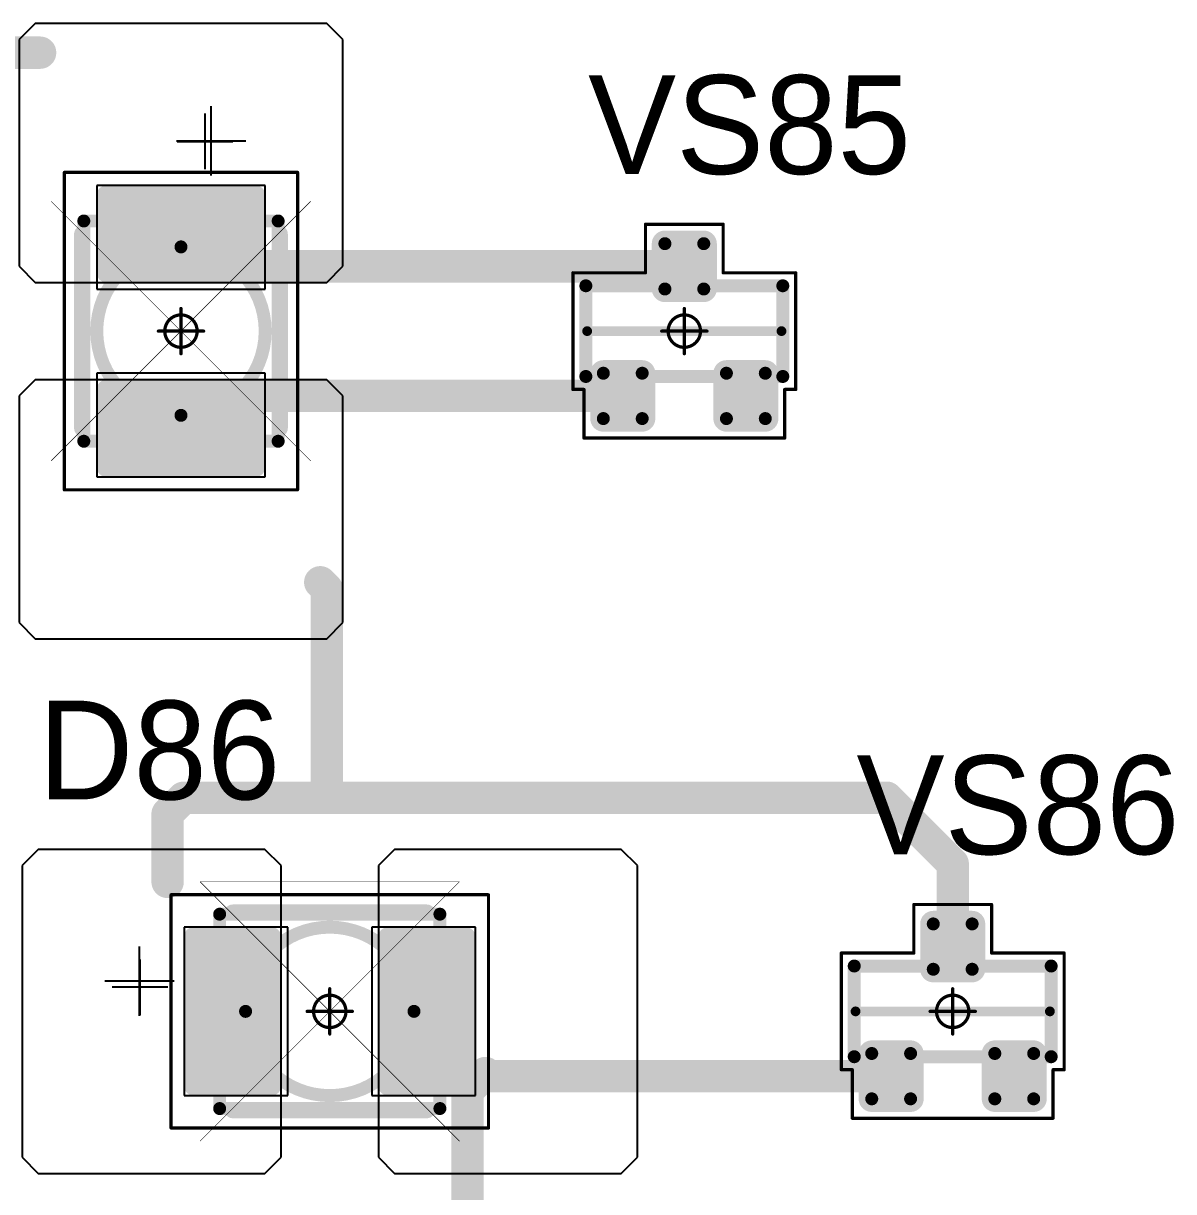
# Model space of a CAD drawing. Header units: millimetres. Extents: x 0 to 395, y 0 to 190.
# Drawn here: x 301.07 to 318.82, y 127.24 to 145.28 of the extents above; entities that cross this region are included whole.
import ezdxf

# ---------------------------------------------------------------- set-up
doc = ezdxf.new("R2010")
doc.units = ezdxf.units.MM
for name, color, linetype in [('Mechanical13', 56, 'Continuous'), ('Mechanical15', 56, 'Continuous'), ('Mechanical5', 56, 'Continuous'), ('TopLayer', 1, 'Continuous'), ('TopOverlay', 2, 'Continuous'), ('TopPaste', 8, 'Continuous'), ('TopSolder', 216, 'Continuous')]:
    doc.layers.add(name, color=color, linetype=linetype)

# ---------------------------------------------------------------- blocks, each defined once
blk = doc.blocks.new('SOT23_1098')
at = {"layer": 'Mechanical13', "const_width": 0.2}
for points in [[(-0.7, 1.52), (0.7, 1.52)], [(-0.7, 1.52), (-0.7, -1.52)], [(0.7, 1.52), (0.7, -1.52)], [(-0.7, -1.52), (0.7, -1.52)]]:
    blk.add_lwpolyline(points, dxfattribs=at)
at = {"layer": 'Mechanical13', "const_width": 0.1}
for points in [[(-0.75, 1.52, 1), (-0.65, 1.52, 1)], [(-0.75, 1.52, 1), (-0.65, 1.52, 1)], [(0.65, 1.52, 1), (0.75, 1.52, 1)], [(0.65, 1.52, 1), (0.75, 1.52, 1)], [(-0.75, -1.52, 1), (-0.65, -1.52, 1)], [(-0.75, -1.52, 1), (-0.65, -1.52, 1)], [(0.65, -1.52, 1), (0.75, -1.52, 1)], [(0.65, -1.52, 1), (0.75, -1.52, 1)]]:
    blk.add_lwpolyline(points, format="xyb", close=True, dxfattribs=at)
at = {"layer": 'Mechanical15', "const_width": 0.05}
for points in [[(-0.9, 1.72), (-0.9, 1.55)], [(-0.9, 1.72), (0.9, 1.72)], [(0.9, 1.72), (0.9, 0.6)], [(-1.65, 1.55), (-1.65, -1.55)], [(-1.65, 1.55), (-0.9, 1.55)], [(0.9, 0.6), (1.65, 0.6)], [(1.65, 0.6), (1.65, -0.6)], [(0, 0.35), (0, -0.35)], [(-0.35, 0), (0.35, 0)], [(0.9, -0.6), (1.65, -0.6)], [(0.9, -0.6), (0.9, -1.72)], [(-1.65, -1.55), (-0.9, -1.55)], [(-0.9, -1.55), (-0.9, -1.72)], [(-0.9, -1.72), (0.9, -1.72)]]:
    blk.add_lwpolyline(points, dxfattribs=at)
at = {"layer": 'Mechanical15'}
for points, const_width in [([(-0.913, 1.72, 1), (-0.888, 1.72, 1)], 0.025), ([(-0.913, 1.72, 1), (-0.888, 1.72, 1)], 0.025), ([(0.888, 1.72, 1), (0.913, 1.72, 1)], 0.025), ([(0.888, 1.72, 1), (0.913, 1.72, 1)], 0.025), ([(-1.662, 1.55, 1), (-1.637, 1.55, 1)], 0.025), ([(-1.662, 1.55, 1), (-1.637, 1.55, 1)], 0.025), ([(-0.913, 1.55, 1), (-0.888, 1.55, 1)], 0.025), ([(-0.913, 1.55, 1), (-0.888, 1.55, 1)], 0.025), ([(0.888, 0.6, 1), (0.913, 0.6, 1)], 0.025), ([(0.888, 0.6, 1), (0.913, 0.6, 1)], 0.025), ([(1.637, 0.6, 1), (1.662, 0.6, 1)], 0.025), ([(1.637, 0.6, 1), (1.662, 0.6, 1)], 0.025), ([(-0.012, 0.35, 1), (0.012, 0.35, 1)], 0.025), ([(0.25, 0, 1), (-0.25, 0, 1)], 0.05), ([(-0.362, 0, 1), (-0.337, 0, 1)], 0.025), ([(-0.262, 0, 1), (-0.238, 0, 1)], 0.025), ([(0.238, 0, 1), (0.262, 0, 1)], 0.025), ([(0.337, 0, 1), (0.362, 0, 1)], 0.025), ([(-0.012, -0.35, 1), (0.012, -0.35, 1)], 0.025), ([(0.888, -0.6, 1), (0.913, -0.6, 1)], 0.025), ([(0.888, -0.6, 1), (0.913, -0.6, 1)], 0.025), ([(1.637, -0.6, 1), (1.662, -0.6, 1)], 0.025), ([(1.637, -0.6, 1), (1.662, -0.6, 1)], 0.025), ([(-1.662, -1.55, 1), (-1.637, -1.55, 1)], 0.025), ([(-1.662, -1.55, 1), (-1.637, -1.55, 1)], 0.025), ([(-0.913, -1.55, 1), (-0.888, -1.55, 1)], 0.025), ([(-0.913, -1.55, 1), (-0.888, -1.55, 1)], 0.025), ([(-0.913, -1.72, 1), (-0.888, -1.72, 1)], 0.025), ([(-0.913, -1.72, 1), (-0.888, -1.72, 1)], 0.025), ([(0.888, -1.72, 1), (0.913, -1.72, 1)], 0.025), ([(0.888, -1.72, 1), (0.913, -1.72, 1)], 0.025)]:
    blk.add_lwpolyline(points, format="xyb", close=True, dxfattribs=dict(at, const_width=const_width))
at = {"layer": 'TopLayer', "const_width": 0.1}
for points in [[(-1.4, 1.25, 1), (-1.3, 1.25, 1)], [(-0.7, 1.25, 1), (-0.6, 1.25, 1)], [(-1.4, 0.65, 1), (-1.3, 0.65, 1)], [(-0.7, 0.65, 1), (-0.6, 0.65, 1)], [(0.6, 0.3, 1), (0.7, 0.3, 1)], [(1.3, 0.3, 1), (1.4, 0.3, 1)], [(0.6, -0.3, 1), (0.7, -0.3, 1)], [(1.3, -0.3, 1), (1.4, -0.3, 1)], [(-1.4, -0.65, 1), (-1.3, -0.65, 1)], [(-0.7, -0.65, 1), (-0.6, -0.65, 1)], [(-1.4, -1.25, 1), (-1.3, -1.25, 1)], [(-0.7, -1.25, 1), (-0.6, -1.25, 1)]]:
    blk.add_lwpolyline(points, format="xyb", close=True, dxfattribs=at)
at = {"layer": 'TopLayer'}
for points in [[(-1.35, 1.35), (-1.35, 0.55), (-0.65, 1.35), (-0.65, 0.55)], [(-1.45, 1.25), (-1.45, 0.65), (-0.55, 1.25), (-0.55, 0.65)], [(0.65, 0.4), (0.65, -0.4), (1.35, 0.4), (1.35, -0.4)], [(0.55, 0.3), (0.55, -0.3), (1.45, 0.3), (1.45, -0.3)], [(-1.45, -0.65), (-1.45, -1.25), (-0.55, -0.65), (-0.55, -1.25)], [(-1.35, -0.55), (-1.35, -1.35), (-0.65, -0.55), (-0.65, -1.35)]]:
    blk.add_solid(points, dxfattribs=at)
at = {"layer": 'TopOverlay', "const_width": 0.15}
blk.add_lwpolyline([(0, 1.5), (0, -1.5)], dxfattribs=at)
at = {"layer": 'TopOverlay', "const_width": 0.075}
for points in [[(-0.038, 1.5, 1), (0.038, 1.5, 1)], [(-0.038, -1.5, 1), (0.038, -1.5, 1)]]:
    blk.add_lwpolyline(points, format="xyb", close=True, dxfattribs=at)
at = {"layer": 'TopPaste', "const_width": 0.075}
for points in [[(-1.387, 1.25, 1), (-1.313, 1.25, 1)], [(-0.687, 1.25, 1), (-0.613, 1.25, 1)], [(-1.387, 0.65, 1), (-1.313, 0.65, 1)], [(-0.687, 0.65, 1), (-0.613, 0.65, 1)], [(0.613, 0.3, 1), (0.687, 0.3, 1)], [(1.313, 0.3, 1), (1.387, 0.3, 1)], [(0.613, -0.3, 1), (0.687, -0.3, 1)], [(1.313, -0.3, 1), (1.387, -0.3, 1)], [(-1.387, -0.65, 1), (-1.313, -0.65, 1)], [(-0.687, -0.65, 1), (-0.613, -0.65, 1)], [(-1.387, -1.25, 1), (-1.313, -1.25, 1)], [(-0.687, -1.25, 1), (-0.613, -1.25, 1)]]:
    blk.add_lwpolyline(points, format="xyb", close=True, dxfattribs=at)
at = {"layer": 'TopPaste'}
for points in [[(-1.35, 1.325), (-1.35, 0.575), (-0.65, 1.325), (-0.65, 0.575)], [(-1.425, 1.25), (-1.425, 0.65), (-0.575, 1.25), (-0.575, 0.65)], [(0.65, 0.375), (0.65, -0.375), (1.35, 0.375), (1.35, -0.375)], [(0.575, 0.3), (0.575, -0.3), (1.425, 0.3), (1.425, -0.3)], [(-1.425, -0.65), (-1.425, -1.25), (-0.575, -0.65), (-0.575, -1.25)], [(-1.35, -0.575), (-1.35, -1.325), (-0.65, -0.575), (-0.65, -1.325)]]:
    blk.add_solid(points, dxfattribs=at)
at = {"layer": 'TopSolder', "const_width": 0.202}
for points in [[(-1.451, 1.25, 1), (-1.249, 1.25, 1)], [(-0.751, 1.25, 1), (-0.549, 1.25, 1)], [(-1.451, 0.65, 1), (-1.249, 0.65, 1)], [(-0.751, 0.65, 1), (-0.549, 0.65, 1)], [(0.549, 0.3, 1), (0.751, 0.3, 1)], [(1.249, 0.3, 1), (1.451, 0.3, 1)], [(0.549, -0.3, 1), (0.751, -0.3, 1)], [(1.249, -0.3, 1), (1.451, -0.3, 1)], [(-1.451, -0.65, 1), (-1.249, -0.65, 1)], [(-0.751, -0.65, 1), (-0.549, -0.65, 1)], [(-1.451, -1.25, 1), (-1.249, -1.25, 1)], [(-0.751, -1.25, 1), (-0.549, -1.25, 1)]]:
    blk.add_lwpolyline(points, format="xyb", close=True, dxfattribs=at)
at = {"layer": 'TopSolder'}
for points in [[(-1.35, 1.452), (-1.35, 0.448), (-0.65, 1.452), (-0.65, 0.448)], [(-1.552, 1.25), (-1.552, 0.65), (-0.448, 1.25), (-0.448, 0.65)], [(0.65, 0.502), (0.65, -0.502), (1.35, 0.502), (1.35, -0.502)], [(0.448, 0.3), (0.448, -0.3), (1.552, 0.3), (1.552, -0.3)], [(-1.35, -0.448), (-1.35, -1.452), (-0.65, -0.448), (-0.65, -1.452)], [(-1.552, -0.65), (-1.552, -1.25), (-0.448, -0.65), (-0.448, -1.25)]]:
    blk.add_solid(points, dxfattribs=at)
blk = doc.blocks.new('SOT23_1099')
at = {"layer": 'Mechanical13', "const_width": 0.2}
for points in [[(-0.7, 1.52), (0.7, 1.52)], [(-0.7, 1.52), (-0.7, -1.52)], [(0.7, 1.52), (0.7, -1.52)], [(-0.7, -1.52), (0.7, -1.52)]]:
    blk.add_lwpolyline(points, dxfattribs=at)
at = {"layer": 'Mechanical13', "const_width": 0.1}
for points in [[(-0.75, 1.52, 1), (-0.65, 1.52, 1)], [(-0.75, 1.52, 1), (-0.65, 1.52, 1)], [(0.65, 1.52, 1), (0.75, 1.52, 1)], [(0.65, 1.52, 1), (0.75, 1.52, 1)], [(-0.75, -1.52, 1), (-0.65, -1.52, 1)], [(-0.75, -1.52, 1), (-0.65, -1.52, 1)], [(0.65, -1.52, 1), (0.75, -1.52, 1)], [(0.65, -1.52, 1), (0.75, -1.52, 1)]]:
    blk.add_lwpolyline(points, format="xyb", close=True, dxfattribs=at)
at = {"layer": 'Mechanical15', "const_width": 0.05}
for points in [[(-0.9, 1.72), (-0.9, 1.55)], [(-0.9, 1.72), (0.9, 1.72)], [(0.9, 1.72), (0.9, 0.6)], [(-1.65, 1.55), (-1.65, -1.55)], [(-1.65, 1.55), (-0.9, 1.55)], [(0.9, 0.6), (1.65, 0.6)], [(1.65, 0.6), (1.65, -0.6)], [(0, 0.35), (0, -0.35)], [(-0.35, 0), (0.35, 0)], [(0.9, -0.6), (1.65, -0.6)], [(0.9, -0.6), (0.9, -1.72)], [(-1.65, -1.55), (-0.9, -1.55)], [(-0.9, -1.55), (-0.9, -1.72)], [(-0.9, -1.72), (0.9, -1.72)]]:
    blk.add_lwpolyline(points, dxfattribs=at)
at = {"layer": 'Mechanical15'}
for points, const_width in [([(-0.913, 1.72, 1), (-0.888, 1.72, 1)], 0.025), ([(-0.913, 1.72, 1), (-0.888, 1.72, 1)], 0.025), ([(0.888, 1.72, 1), (0.913, 1.72, 1)], 0.025), ([(0.888, 1.72, 1), (0.913, 1.72, 1)], 0.025), ([(-1.662, 1.55, 1), (-1.637, 1.55, 1)], 0.025), ([(-1.662, 1.55, 1), (-1.637, 1.55, 1)], 0.025), ([(-0.913, 1.55, 1), (-0.888, 1.55, 1)], 0.025), ([(-0.913, 1.55, 1), (-0.888, 1.55, 1)], 0.025), ([(0.888, 0.6, 1), (0.913, 0.6, 1)], 0.025), ([(0.888, 0.6, 1), (0.913, 0.6, 1)], 0.025), ([(1.637, 0.6, 1), (1.662, 0.6, 1)], 0.025), ([(1.637, 0.6, 1), (1.662, 0.6, 1)], 0.025), ([(-0.012, 0.35, 1), (0.012, 0.35, 1)], 0.025), ([(0.25, 0, 1), (-0.25, 0, 1)], 0.05), ([(-0.362, 0, 1), (-0.337, 0, 1)], 0.025), ([(-0.262, 0, 1), (-0.238, 0, 1)], 0.025), ([(0.238, 0, 1), (0.262, 0, 1)], 0.025), ([(0.337, 0, 1), (0.362, 0, 1)], 0.025), ([(-0.012, -0.35, 1), (0.012, -0.35, 1)], 0.025), ([(0.888, -0.6, 1), (0.913, -0.6, 1)], 0.025), ([(0.888, -0.6, 1), (0.913, -0.6, 1)], 0.025), ([(1.637, -0.6, 1), (1.662, -0.6, 1)], 0.025), ([(1.637, -0.6, 1), (1.662, -0.6, 1)], 0.025), ([(-1.662, -1.55, 1), (-1.637, -1.55, 1)], 0.025), ([(-1.662, -1.55, 1), (-1.637, -1.55, 1)], 0.025), ([(-0.913, -1.55, 1), (-0.888, -1.55, 1)], 0.025), ([(-0.913, -1.55, 1), (-0.888, -1.55, 1)], 0.025), ([(-0.913, -1.72, 1), (-0.888, -1.72, 1)], 0.025), ([(-0.913, -1.72, 1), (-0.888, -1.72, 1)], 0.025), ([(0.888, -1.72, 1), (0.913, -1.72, 1)], 0.025), ([(0.888, -1.72, 1), (0.913, -1.72, 1)], 0.025)]:
    blk.add_lwpolyline(points, format="xyb", close=True, dxfattribs=dict(at, const_width=const_width))
at = {"layer": 'TopLayer', "const_width": 0.1}
for points in [[(-1.4, 1.25, 1), (-1.3, 1.25, 1)], [(-0.7, 1.25, 1), (-0.6, 1.25, 1)], [(-1.4, 0.65, 1), (-1.3, 0.65, 1)], [(-0.7, 0.65, 1), (-0.6, 0.65, 1)], [(0.6, 0.3, 1), (0.7, 0.3, 1)], [(1.3, 0.3, 1), (1.4, 0.3, 1)], [(0.6, -0.3, 1), (0.7, -0.3, 1)], [(1.3, -0.3, 1), (1.4, -0.3, 1)], [(-1.4, -0.65, 1), (-1.3, -0.65, 1)], [(-0.7, -0.65, 1), (-0.6, -0.65, 1)], [(-1.4, -1.25, 1), (-1.3, -1.25, 1)], [(-0.7, -1.25, 1), (-0.6, -1.25, 1)]]:
    blk.add_lwpolyline(points, format="xyb", close=True, dxfattribs=at)
at = {"layer": 'TopLayer'}
for points in [[(-1.35, 1.35), (-1.35, 0.55), (-0.65, 1.35), (-0.65, 0.55)], [(-1.45, 1.25), (-1.45, 0.65), (-0.55, 1.25), (-0.55, 0.65)], [(0.65, 0.4), (0.65, -0.4), (1.35, 0.4), (1.35, -0.4)], [(0.55, 0.3), (0.55, -0.3), (1.45, 0.3), (1.45, -0.3)], [(-1.45, -0.65), (-1.45, -1.25), (-0.55, -0.65), (-0.55, -1.25)], [(-1.35, -0.55), (-1.35, -1.35), (-0.65, -0.55), (-0.65, -1.35)]]:
    blk.add_solid(points, dxfattribs=at)
at = {"layer": 'TopOverlay', "const_width": 0.15}
blk.add_lwpolyline([(0, 1.5), (0, -1.5)], dxfattribs=at)
at = {"layer": 'TopOverlay', "const_width": 0.075}
for points in [[(-0.038, 1.5, 1), (0.038, 1.5, 1)], [(-0.038, -1.5, 1), (0.038, -1.5, 1)]]:
    blk.add_lwpolyline(points, format="xyb", close=True, dxfattribs=at)
at = {"layer": 'TopPaste', "const_width": 0.075}
for points in [[(-1.387, 1.25, 1), (-1.313, 1.25, 1)], [(-0.687, 1.25, 1), (-0.613, 1.25, 1)], [(-1.387, 0.65, 1), (-1.313, 0.65, 1)], [(-0.687, 0.65, 1), (-0.613, 0.65, 1)], [(0.613, 0.3, 1), (0.687, 0.3, 1)], [(1.313, 0.3, 1), (1.387, 0.3, 1)], [(0.613, -0.3, 1), (0.687, -0.3, 1)], [(1.313, -0.3, 1), (1.387, -0.3, 1)], [(-1.387, -0.65, 1), (-1.313, -0.65, 1)], [(-0.687, -0.65, 1), (-0.613, -0.65, 1)], [(-1.387, -1.25, 1), (-1.313, -1.25, 1)], [(-0.687, -1.25, 1), (-0.613, -1.25, 1)]]:
    blk.add_lwpolyline(points, format="xyb", close=True, dxfattribs=at)
at = {"layer": 'TopPaste'}
for points in [[(-1.35, 1.325), (-1.35, 0.575), (-0.65, 1.325), (-0.65, 0.575)], [(-1.425, 1.25), (-1.425, 0.65), (-0.575, 1.25), (-0.575, 0.65)], [(0.65, 0.375), (0.65, -0.375), (1.35, 0.375), (1.35, -0.375)], [(0.575, 0.3), (0.575, -0.3), (1.425, 0.3), (1.425, -0.3)], [(-1.425, -0.65), (-1.425, -1.25), (-0.575, -0.65), (-0.575, -1.25)], [(-1.35, -0.575), (-1.35, -1.325), (-0.65, -0.575), (-0.65, -1.325)]]:
    blk.add_solid(points, dxfattribs=at)
at = {"layer": 'TopSolder', "const_width": 0.202}
for points in [[(-1.451, 1.25, 1), (-1.249, 1.25, 1)], [(-0.751, 1.25, 1), (-0.549, 1.25, 1)], [(-1.451, 0.65, 1), (-1.249, 0.65, 1)], [(-0.751, 0.65, 1), (-0.549, 0.65, 1)], [(0.549, 0.3, 1), (0.751, 0.3, 1)], [(1.249, 0.3, 1), (1.451, 0.3, 1)], [(0.549, -0.3, 1), (0.751, -0.3, 1)], [(1.249, -0.3, 1), (1.451, -0.3, 1)], [(-1.451, -0.65, 1), (-1.249, -0.65, 1)], [(-0.751, -0.65, 1), (-0.549, -0.65, 1)], [(-1.451, -1.25, 1), (-1.249, -1.25, 1)], [(-0.751, -1.25, 1), (-0.549, -1.25, 1)]]:
    blk.add_lwpolyline(points, format="xyb", close=True, dxfattribs=at)
at = {"layer": 'TopSolder'}
for points in [[(-1.35, 1.452), (-1.35, 0.448), (-0.65, 1.452), (-0.65, 0.448)], [(-1.552, 1.25), (-1.552, 0.65), (-0.448, 1.25), (-0.448, 0.65)], [(0.65, 0.502), (0.65, -0.502), (1.35, 0.502), (1.35, -0.502)], [(0.448, 0.3), (0.448, -0.3), (1.552, 0.3), (1.552, -0.3)], [(-1.35, -0.448), (-1.35, -1.452), (-0.65, -0.448), (-0.65, -1.452)], [(-1.552, -0.65), (-1.552, -1.25), (-0.448, -0.65), (-0.448, -1.25)]]:
    blk.add_solid(points, dxfattribs=at)
blk = doc.blocks.new('T66G_4_1247')
at = {"layer": 'Mechanical13'}
for p, q in [((2.936, 0.071), (2.936, -1)), ((2.4, -0.464), (3.471, -0.464))]:
    blk.add_line(p, q, dxfattribs=at)
at = {"layer": 'Mechanical13', "const_width": 0.2}
for points in [[(1.7, 1.5), (-1.7, 1.5)], [(-1.7, 1.5), (-1.7, -1.5)], [(1.7, 1.5), (1.7, -1.5)], [(1.7, -1.5), (-1.7, -1.5)]]:
    blk.add_lwpolyline(points, dxfattribs=at)
at = {"layer": 'Mechanical13'}
for points, const_width in [([(-1.75, 1.5, 1), (-1.65, 1.5, 1)], 0.1), ([(-1.75, 1.5, 1), (-1.65, 1.5, 1)], 0.1), ([(1.65, 1.5, 1), (1.75, 1.5, 1)], 0.1), ([(1.65, 1.5, 1), (1.75, 1.5, 1)], 0.1), ([(1.3, 0, 1), (-1.3, 0, 1)], 0.2), ([(-1.35, 0, 1), (-1.25, 0, 1)], 0.1), ([(1.25, 0, 1), (1.35, 0, 1)], 0.1), ([(-1.75, -1.5, 1), (-1.65, -1.5, 1)], 0.1), ([(-1.75, -1.5, 1), (-1.65, -1.5, 1)], 0.1), ([(1.65, -1.5, 1), (1.75, -1.5, 1)], 0.1), ([(1.65, -1.5, 1), (1.75, -1.5, 1)], 0.1)]:
    blk.add_lwpolyline(points, format="xyb", close=True, dxfattribs=dict(at, const_width=const_width))
at = {"layer": 'Mechanical15', "const_width": 0.05}
for points in [[(-2.45, 1.8), (-2.45, -1.8)], [(2.45, 1.8), (-2.45, 1.8)], [(2.45, 1.8), (2.45, -1.8)], [(0, 0.35), (0, -0.35)], [(0.35, 0), (-0.35, 0)], [(2.45, -1.8), (-2.45, -1.8)]]:
    blk.add_lwpolyline(points, dxfattribs=at)
at = {"layer": 'Mechanical15'}
for points, const_width in [([(-2.462, 1.8, 1), (-2.438, 1.8, 1)], 0.025), ([(-2.462, 1.8, 1), (-2.438, 1.8, 1)], 0.025), ([(2.438, 1.8, 1), (2.462, 1.8, 1)], 0.025), ([(2.438, 1.8, 1), (2.462, 1.8, 1)], 0.025), ([(-0.012, 0.35, 1), (0.012, 0.35, 1)], 0.025), ([(0.25, 0, 1), (-0.25, 0, 1)], 0.05), ([(-0.362, 0, 1), (-0.337, 0, 1)], 0.025), ([(-0.262, 0, 1), (-0.238, 0, 1)], 0.025), ([(0.238, 0, 1), (0.262, 0, 1)], 0.025), ([(0.337, 0, 1), (0.362, 0, 1)], 0.025), ([(-0.012, -0.35, 1), (0.012, -0.35, 1)], 0.025), ([(-2.462, -1.8, 1), (-2.438, -1.8, 1)], 0.025), ([(-2.462, -1.8, 1), (-2.438, -1.8, 1)], 0.025), ([(2.438, -1.8, 1), (2.462, -1.8, 1)], 0.025), ([(2.438, -1.8, 1), (2.462, -1.8, 1)], 0.025)]:
    blk.add_lwpolyline(points, format="xyb", close=True, dxfattribs=dict(at, const_width=const_width))
at = {"layer": 'TopLayer'}
for p, q in [((-4.5, 2.5), (-4.75, 2.25)), ((-1, 2.5), (-4.5, 2.5)), ((-0.75, 2.25), (-1, 2.5)), ((1, 2.5), (0.75, 2.25)), ((4.5, 2.5), (1, 2.5)), ((4.75, 2.25), (4.5, 2.5)), ((-4.75, 2.25), (-4.75, -2.25)), ((-0.75, -2.25), (-0.75, 2.25)), ((0.75, 2.25), (0.75, -2.25)), ((4.75, -2.25), (4.75, 2.25)), ((-4.75, -2.25), (-4.5, -2.5)), ((-1, -2.5), (-0.75, -2.25)), ((0.75, -2.25), (1, -2.5)), ((4.5, -2.5), (4.75, -2.25)), ((-4.5, -2.5), (-1, -2.5)), ((1, -2.5), (4.5, -2.5))]:
    blk.add_line(p, q, dxfattribs=at)
at = {"layer": 'TopLayer', "const_width": 0.15}
for points in [[(-2.175, 1.15, 1), (-2.025, 1.15, 1)], [(-0.975, 1.15, 1), (-0.825, 1.15, 1)], [(0.825, 1.15, 1), (0.975, 1.15, 1)], [(2.025, 1.15, 1), (2.175, 1.15, 1)], [(-2.175, -1.15, 1), (-2.025, -1.15, 1)], [(-0.975, -1.15, 1), (-0.825, -1.15, 1)], [(0.825, -1.15, 1), (0.975, -1.15, 1)], [(2.025, -1.15, 1), (2.175, -1.15, 1)]]:
    blk.add_lwpolyline(points, format="xyb", close=True, dxfattribs=at)
at = {"layer": 'TopLayer'}
for points in [[(-0.9, 1.3), (-2.1, 1.3), (-0.9, -1.3), (-2.1, -1.3)], [(2.1, 1.3), (0.9, 1.3), (2.1, -1.3), (0.9, -1.3)], [(-0.75, 1.15), (-2.25, 1.15), (-0.75, -1.15), (-2.25, -1.15)], [(2.25, 1.15), (0.75, 1.15), (2.25, -1.15), (0.75, -1.15)]]:
    blk.add_solid(points, dxfattribs=at)
at = {"layer": 'TopOverlay'}
for p, q in [((2.928, 0.057), (2.928, -0.8)), ((2.5, -0.372), (3.357, -0.372))]:
    blk.add_line(p, q, dxfattribs=at)
at = {"layer": 'TopOverlay', "const_width": 0.25}
for points in [[(1.5, 1.525), (-1.5, 1.525)], [(1.5, -1.525), (-1.5, -1.525)]]:
    blk.add_lwpolyline(points, dxfattribs=at)
at = {"layer": 'TopOverlay', "const_width": 0.125}
for points in [[(-1.562, 1.525, 1), (-1.438, 1.525, 1)], [(1.438, 1.525, 1), (1.562, 1.525, 1)], [(-1.562, -1.525, 1), (-1.438, -1.525, 1)], [(1.438, -1.525, 1), (1.562, -1.525, 1)]]:
    blk.add_lwpolyline(points, format="xyb", close=True, dxfattribs=at)
at = {"layer": 'TopPaste', "const_width": 0.125}
for points in [[(-2.163, 1.15, 1), (-2.038, 1.15, 1)], [(-0.963, 1.15, 1), (-0.838, 1.15, 1)], [(0.838, 1.15, 1), (0.963, 1.15, 1)], [(2.038, 1.15, 1), (2.163, 1.15, 1)], [(-2.163, -1.15, 1), (-2.038, -1.15, 1)], [(-0.963, -1.15, 1), (-0.838, -1.15, 1)], [(0.838, -1.15, 1), (0.963, -1.15, 1)], [(2.038, -1.15, 1), (2.163, -1.15, 1)]]:
    blk.add_lwpolyline(points, format="xyb", close=True, dxfattribs=at)
at = {"layer": 'TopPaste'}
for points in [[(-0.9, 1.275), (-2.1, 1.275), (-0.9, -1.275), (-2.1, -1.275)], [(2.1, 1.275), (0.9, 1.275), (2.1, -1.275), (0.9, -1.275)], [(-0.775, 1.15), (-2.225, 1.15), (-0.775, -1.15), (-2.225, -1.15)], [(2.225, 1.15), (0.775, 1.15), (2.225, -1.15), (0.775, -1.15)]]:
    blk.add_solid(points, dxfattribs=at)
at = {"layer": 'TopSolder'}
for p, q in [((-2.25, 1.3), (-2.25, -1.3)), ((-0.65, 1.3), (-2.25, 1.3)), ((-0.65, -1.3), (-0.65, 1.3)), ((0.65, 1.3), (0.65, -1.3)), ((2.25, 1.3), (0.65, 1.3)), ((2.25, -1.3), (2.25, 1.3)), ((-2.25, -1.3), (-0.65, -1.3)), ((0.65, -1.3), (2.25, -1.3))]:
    blk.add_line(p, q, dxfattribs=at)
blk = doc.blocks.new('T66G_4_1248')
at = {"layer": 'Mechanical13'}
for p, q in [((2.936, 0.071), (2.936, -1)), ((2.4, -0.464), (3.471, -0.464))]:
    blk.add_line(p, q, dxfattribs=at)
at = {"layer": 'Mechanical13', "const_width": 0.2}
for points in [[(-1.7, 1.5), (1.7, 1.5)], [(-1.7, 1.5), (-1.7, -1.5)], [(1.7, 1.5), (1.7, -1.5)], [(-1.7, -1.5), (1.7, -1.5)]]:
    blk.add_lwpolyline(points, dxfattribs=at)
at = {"layer": 'Mechanical13'}
for points, const_width in [([(-1.75, 1.5, 1), (-1.65, 1.5, 1)], 0.1), ([(-1.75, 1.5, 1), (-1.65, 1.5, 1)], 0.1), ([(1.65, 1.5, 1), (1.75, 1.5, 1)], 0.1), ([(1.65, 1.5, 1), (1.75, 1.5, 1)], 0.1), ([(1.3, 0, 1), (-1.3, 0, 1)], 0.2), ([(-1.35, 0, 1), (-1.25, 0, 1)], 0.1), ([(1.25, 0, 1), (1.35, 0, 1)], 0.1), ([(-1.75, -1.5, 1), (-1.65, -1.5, 1)], 0.1), ([(-1.75, -1.5, 1), (-1.65, -1.5, 1)], 0.1), ([(1.65, -1.5, 1), (1.75, -1.5, 1)], 0.1), ([(1.65, -1.5, 1), (1.75, -1.5, 1)], 0.1)]:
    blk.add_lwpolyline(points, format="xyb", close=True, dxfattribs=dict(at, const_width=const_width))
at = {"layer": 'Mechanical15', "const_width": 0.05}
for points in [[(-2.45, 1.8), (-2.45, -1.8)], [(-2.45, 1.8), (2.45, 1.8)], [(2.45, 1.8), (2.45, -1.8)], [(0, 0.35), (0, -0.35)], [(-0.35, 0), (0.35, 0)], [(-2.45, -1.8), (2.45, -1.8)]]:
    blk.add_lwpolyline(points, dxfattribs=at)
at = {"layer": 'Mechanical15'}
for points, const_width in [([(-2.462, 1.8, 1), (-2.438, 1.8, 1)], 0.025), ([(-2.462, 1.8, 1), (-2.438, 1.8, 1)], 0.025), ([(2.438, 1.8, 1), (2.462, 1.8, 1)], 0.025), ([(2.438, 1.8, 1), (2.462, 1.8, 1)], 0.025), ([(-0.012, 0.35, 1), (0.012, 0.35, 1)], 0.025), ([(0.25, 0, 1), (-0.25, 0, 1)], 0.05), ([(-0.362, 0, 1), (-0.337, 0, 1)], 0.025), ([(-0.262, 0, 1), (-0.238, 0, 1)], 0.025), ([(0.238, 0, 1), (0.262, 0, 1)], 0.025), ([(0.337, 0, 1), (0.362, 0, 1)], 0.025), ([(-0.012, -0.35, 1), (0.012, -0.35, 1)], 0.025), ([(-2.462, -1.8, 1), (-2.438, -1.8, 1)], 0.025), ([(-2.462, -1.8, 1), (-2.438, -1.8, 1)], 0.025), ([(2.438, -1.8, 1), (2.462, -1.8, 1)], 0.025), ([(2.438, -1.8, 1), (2.462, -1.8, 1)], 0.025)]:
    blk.add_lwpolyline(points, format="xyb", close=True, dxfattribs=dict(at, const_width=const_width))
at = {"layer": 'TopLayer'}
for p, q in [((-4.5, 2.5), (-4.75, 2.25)), ((-1, 2.5), (-4.5, 2.5)), ((-0.75, 2.25), (-1, 2.5)), ((1, 2.5), (0.75, 2.25)), ((4.5, 2.5), (1, 2.5)), ((4.75, 2.25), (4.5, 2.5)), ((-4.75, 2.25), (-4.75, -2.25)), ((-0.75, -2.25), (-0.75, 2.25)), ((0.75, 2.25), (0.75, -2.25)), ((4.75, -2.25), (4.75, 2.25)), ((-4.75, -2.25), (-4.5, -2.5)), ((-1, -2.5), (-0.75, -2.25)), ((0.75, -2.25), (1, -2.5)), ((4.5, -2.5), (4.75, -2.25)), ((-4.5, -2.5), (-1, -2.5)), ((1, -2.5), (4.5, -2.5))]:
    blk.add_line(p, q, dxfattribs=at)
at = {"layer": 'TopLayer', "const_width": 0.15}
for points in [[(-2.175, 1.15, 1), (-2.025, 1.15, 1)], [(-0.975, 1.15, 1), (-0.825, 1.15, 1)], [(0.825, 1.15, 1), (0.975, 1.15, 1)], [(2.025, 1.15, 1), (2.175, 1.15, 1)], [(-2.175, -1.15, 1), (-2.025, -1.15, 1)], [(-0.975, -1.15, 1), (-0.825, -1.15, 1)], [(0.825, -1.15, 1), (0.975, -1.15, 1)], [(2.025, -1.15, 1), (2.175, -1.15, 1)]]:
    blk.add_lwpolyline(points, format="xyb", close=True, dxfattribs=at)
at = {"layer": 'TopLayer'}
for points in [[(-0.9, 1.3), (-2.1, 1.3), (-0.9, -1.3), (-2.1, -1.3)], [(2.1, 1.3), (0.9, 1.3), (2.1, -1.3), (0.9, -1.3)], [(-0.75, 1.15), (-2.25, 1.15), (-0.75, -1.15), (-2.25, -1.15)], [(2.25, 1.15), (0.75, 1.15), (2.25, -1.15), (0.75, -1.15)]]:
    blk.add_solid(points, dxfattribs=at)
at = {"layer": 'TopOverlay'}
for p, q in [((2.928, 0.057), (2.928, -0.8)), ((2.5, -0.372), (3.357, -0.372))]:
    blk.add_line(p, q, dxfattribs=at)
at = {"layer": 'TopOverlay', "const_width": 0.25}
for points in [[(-1.5, 1.525), (1.5, 1.525)], [(-1.5, -1.525), (1.5, -1.525)]]:
    blk.add_lwpolyline(points, dxfattribs=at)
at = {"layer": 'TopOverlay', "const_width": 0.125}
for points in [[(-1.562, 1.525, 1), (-1.438, 1.525, 1)], [(1.438, 1.525, 1), (1.562, 1.525, 1)], [(-1.562, -1.525, 1), (-1.438, -1.525, 1)], [(1.438, -1.525, 1), (1.562, -1.525, 1)]]:
    blk.add_lwpolyline(points, format="xyb", close=True, dxfattribs=at)
at = {"layer": 'TopPaste', "const_width": 0.125}
for points in [[(-2.162, 1.15, 1), (-2.037, 1.15, 1)], [(-0.962, 1.15, 1), (-0.838, 1.15, 1)], [(0.838, 1.15, 1), (0.962, 1.15, 1)], [(2.037, 1.15, 1), (2.162, 1.15, 1)], [(-2.162, -1.15, 1), (-2.037, -1.15, 1)], [(-0.962, -1.15, 1), (-0.838, -1.15, 1)], [(0.838, -1.15, 1), (0.962, -1.15, 1)], [(2.037, -1.15, 1), (2.162, -1.15, 1)]]:
    blk.add_lwpolyline(points, format="xyb", close=True, dxfattribs=at)
at = {"layer": 'TopPaste'}
for points in [[(-0.9, 1.275), (-2.1, 1.275), (-0.9, -1.275), (-2.1, -1.275)], [(2.1, 1.275), (0.9, 1.275), (2.1, -1.275), (0.9, -1.275)], [(-0.775, 1.15), (-2.225, 1.15), (-0.775, -1.15), (-2.225, -1.15)], [(2.225, 1.15), (0.775, 1.15), (2.225, -1.15), (0.775, -1.15)]]:
    blk.add_solid(points, dxfattribs=at)
at = {"layer": 'TopSolder'}
for p, q in [((-2.25, 1.3), (-2.25, -1.3)), ((-0.65, 1.3), (-2.25, 1.3)), ((-0.65, -1.3), (-0.65, 1.3)), ((0.65, 1.3), (0.65, -1.3)), ((2.25, 1.3), (0.65, 1.3)), ((2.25, -1.3), (2.25, 1.3)), ((-2.25, -1.3), (-0.65, -1.3)), ((0.65, -1.3), (2.25, -1.3))]:
    blk.add_line(p, q, dxfattribs=at)

msp = doc.modelspace()

# ---------------------------------------------------------------- linework, layer by layer
at = {"layer": 'Mechanical5'}
for points, const_width in [([(301.5, 138.527), (305.5, 142.527)], 0.01), ([(301.5, 142.527), (305.5, 138.527)], 0.01), ([(301.5, 138.527), (301.5, 142.527)], 0.001), ([(301.5, 142.527), (305.5, 142.527)], 0.001), ([(305.5, 138.527), (305.5, 142.527)], 0.001), ([(301.5, 138.527), (305.5, 138.527)], 0.001), ([(303.797, 128.027), (307.797, 132.027)], 0.01), ([(303.797, 132.027), (307.797, 128.027)], 0.01), ([(303.797, 128.027), (303.797, 132.027)], 0.001), ([(303.797, 132.027), (307.797, 132.027)], 0.001), ([(307.797, 128.027), (307.797, 132.027)], 0.001), ([(303.797, 128.027), (307.797, 128.027)], 0.001)]:
    msp.add_lwpolyline(points, dxfattribs=dict(at, const_width=const_width))
for points, const_width in [([(301.498, 142.527, 1), (301.503, 142.527, 1)], 0.005), ([(301.5, 142.527, 1), (301.5, 142.527, 1)], 0.0005), ([(301.5, 142.527, 1), (301.5, 142.527, 1)], 0.0005), ([(305.498, 142.527, 1), (305.503, 142.527, 1)], 0.005), ([(305.5, 142.527, 1), (305.5, 142.527, 1)], 0.0005), ([(305.5, 142.527, 1), (305.5, 142.527, 1)], 0.0005), ([(301.498, 138.527, 1), (301.503, 138.527, 1)], 0.005), ([(301.5, 138.527, 1), (301.5, 138.527, 1)], 0.0005), ([(301.5, 138.527, 1), (301.5, 138.527, 1)], 0.0005), ([(305.498, 138.527, 1), (305.503, 138.527, 1)], 0.005), ([(305.5, 138.527, 1), (305.5, 138.527, 1)], 0.0005), ([(305.5, 138.527, 1), (305.5, 138.527, 1)], 0.0005), ([(303.795, 132.027, 1), (303.8, 132.027, 1)], 0.005), ([(303.797, 132.027, 1), (303.797, 132.027, 1)], 0.0005), ([(303.797, 132.027, 1), (303.797, 132.027, 1)], 0.0005), ([(307.795, 132.027, 1), (307.8, 132.027, 1)], 0.005), ([(307.797, 132.027, 1), (307.797, 132.027, 1)], 0.0005), ([(307.797, 132.027, 1), (307.797, 132.027, 1)], 0.0005), ([(303.795, 128.027, 1), (303.8, 128.027, 1)], 0.005), ([(307.795, 128.027, 1), (307.8, 128.027, 1)], 0.005), ([(303.797, 128.027, 1), (303.797, 128.027, 1)], 0.0005), ([(303.797, 128.027, 1), (303.797, 128.027, 1)], 0.0005), ([(307.797, 128.027, 1), (307.797, 128.027, 1)], 0.0005), ([(307.797, 128.027, 1), (307.797, 128.027, 1)], 0.0005)]:
    msp.add_lwpolyline(points, format="xyb", close=True, dxfattribs=dict(at, const_width=const_width))
at = {"layer": 'TopLayer', "const_width": 0.5}
for points in [[(294.025, 144.825), (301.325, 144.825)], [(303.5, 142.027), (304, 141.527)], [(304, 141.527), (311.27, 141.527)], [(303.5, 139.027), (304, 139.527)], [(304, 139.527), (310.32, 139.527)], [(305.65, 136.65), (305.75, 136.55)], [(305.75, 133.325), (305.75, 136.55)], [(303.294, 133.077), (303.542, 133.325)], [(303.542, 133.325), (305.75, 133.325)], [(305.75, 133.325), (314.394, 133.325)], [(314.394, 133.325), (315.413, 132.306)], [(303.294, 132.025), (303.294, 133.077)], [(315.413, 131.027), (315.413, 132.306)], [(307.925, 128.8), (308.2, 129.075)], [(308.2, 129.075), (308.248, 129.027)], [(308.248, 129.027), (314.463, 129.027)], [(307.925, 122.825), (307.925, 128.8)]]:
    msp.add_lwpolyline(points, dxfattribs=at)
at = {"layer": 'TopLayer', "const_width": 0.25}
for points in [[(301.2, 144.825, 1), (301.45, 144.825, 1)], [(303.375, 142.027, 1), (303.625, 142.027, 1)], [(303.875, 141.527, 1), (304.125, 141.527, 1)], [(303.875, 141.527, 1), (304.125, 141.527, 1)], [(311.145, 141.527, 1), (311.395, 141.527, 1)], [(303.875, 139.527, 1), (304.125, 139.527, 1)], [(303.875, 139.527, 1), (304.125, 139.527, 1)], [(310.195, 139.527, 1), (310.445, 139.527, 1)], [(303.375, 139.027, 1), (303.625, 139.027, 1)], [(305.525, 136.65, 1), (305.775, 136.65, 1)], [(305.625, 136.55, 1), (305.875, 136.55, 1)], [(305.625, 136.55, 1), (305.875, 136.55, 1)], [(303.417, 133.325, 1), (303.667, 133.325, 1)], [(303.417, 133.325, 1), (303.667, 133.325, 1)], [(305.625, 133.325, 1), (305.875, 133.325, 1)], [(305.625, 133.325, 1), (305.875, 133.325, 1)], [(305.625, 133.325, 1), (305.875, 133.325, 1)], [(314.269, 133.325, 1), (314.519, 133.325, 1)], [(314.269, 133.325, 1), (314.519, 133.325, 1)], [(303.169, 133.077, 1), (303.419, 133.077, 1)], [(303.169, 133.077, 1), (303.419, 133.077, 1)], [(315.288, 132.306, 1), (315.538, 132.306, 1)], [(315.288, 132.306, 1), (315.538, 132.306, 1)], [(303.169, 132.025, 1), (303.419, 132.025, 1)], [(315.288, 131.027, 1), (315.538, 131.027, 1)], [(308.075, 129.075, 1), (308.325, 129.075, 1)], [(308.075, 129.075, 1), (308.325, 129.075, 1)], [(308.123, 129.027, 1), (308.373, 129.027, 1)], [(308.123, 129.027, 1), (308.373, 129.027, 1)], [(314.338, 129.027, 1), (314.588, 129.027, 1)], [(307.8, 128.8, 1), (308.05, 128.8, 1)], [(307.8, 128.8, 1), (308.05, 128.8, 1)]]:
    msp.add_lwpolyline(points, format="xyb", close=True, dxfattribs=at)

# ---------------------------------------------------------------- block references
for name, p, rotation in [('T66G_4_1248', (303.5, 140.527), 90), ('SOT23_1099', (311.27, 140.527), 90), ('T66G_4_1247', (305.797, 130.027), 180), ('SOT23_1098', (315.413, 130.027), 90)]:
    msp.add_blockref(name, p, dxfattribs=dict(rotation=rotation))

# ---------------------------------------------------------------- texts
at = {"layer": 'TopOverlay'}
for s, p in [('VS85', (309.784, 142.953)), ('D86', (301.295, 133.299)), ('VS86', (313.928, 132.453))]:
    msp.add_text(s, height=1.524, dxfattribs=at).set_placement(p)

doc.saveas('drawing.dxf')
